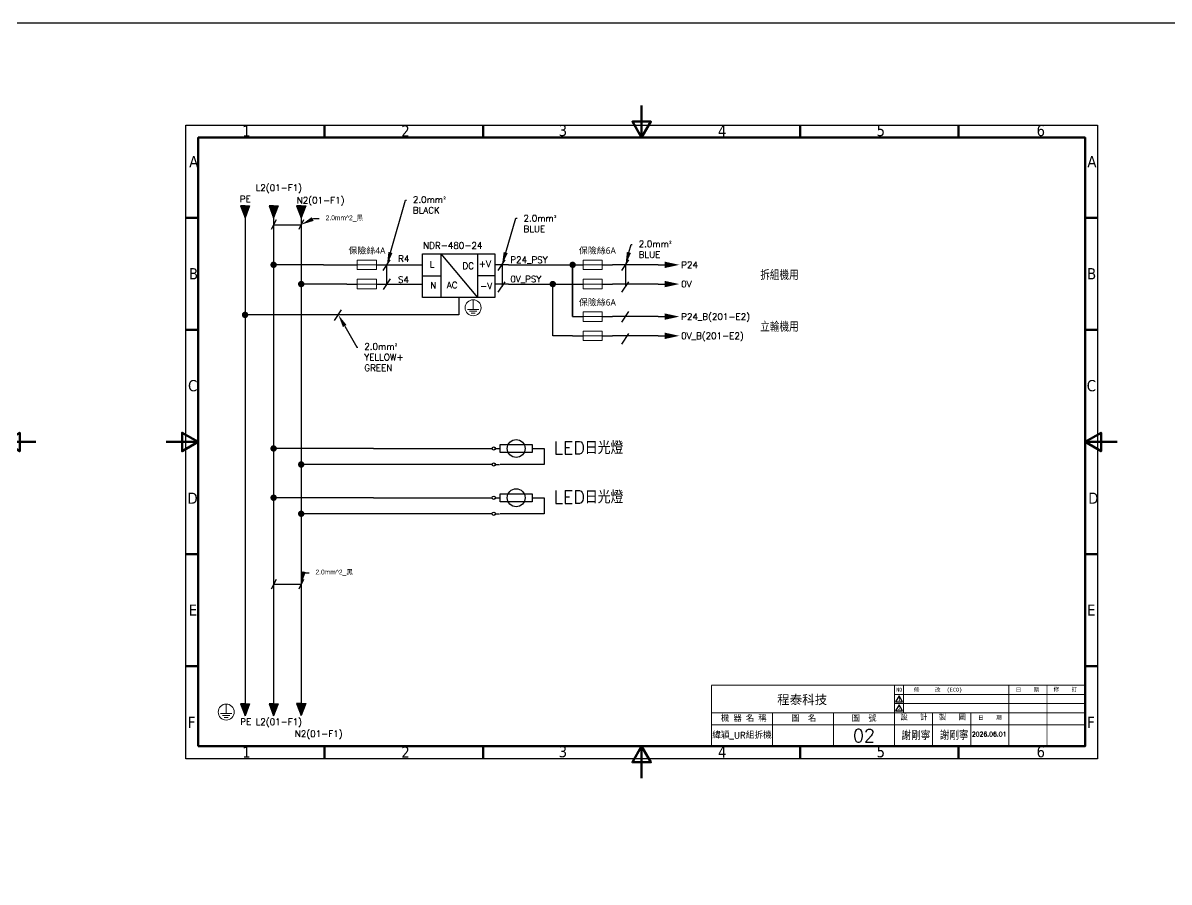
# Model space of a CAD drawing. Header units: millimetres. Extents: x -782 to 3702, y -797 to 1013.
# Drawn here: x 346.1 to 704.1, y 513.1 to 781.2 of the extents above; entities that cross this region are included whole.
import ezdxf
from ezdxf import colors
from ezdxf.entities.mleader import LeaderData, LeaderLine
from ezdxf.math import Vec2, Vec3

# ---------------------------------------------------------------- set-up
doc = ezdxf.new("R2010")
doc.units = ezdxf.units.MM
doc.linetypes.add('ACAD_ISO03W100', pattern=[30, 12, -18])
for name, color, linetype in [('5', 7, 'Continuous'), ('MAIN', 7, 'Continuous'), ('TEXT', 7, 'Continuous')]:
    doc.layers.add(name, color=color, linetype=linetype)
doc.layers.add('圖框 (ISO)', color=7, linetype='Continuous', lineweight=70)
doc.styles.add('RUBONM', font='COMPLEX.shx', dxfattribs={"bigfont": 'chineset.shx'})
doc.styles.get("Standard").update_dxf_attribs({"font": 'txt.shx', "height": 2, "bigfont": 'chineset.shx'})
doc.styles.add('STYLE1', font='', dxfattribs={"height": 30})
doc.styles.add('註記文字 (ISO)', font='tahoma.ttf')
doc.styles.get('STYLE1').set_extended_font_data('MingLiU')

# ---------------------------------------------------------------- blocks, each defined once
blk = doc.blocks.new('箭號')
at = {"layer": 'MAIN'}
blk.add_lwpolyline([(0, 0, 2, 0, 0), (0, -4.55, 0, 0, 0)], format="xyseb", dxfattribs=at)
blk = doc.blocks.new('A$C2AEF5928')
at = {"color": 0, "linetype": 'ByBlock', "lineweight": 13}
for points in [[(0, 5), (0, 2)], [(-1.75, 2), (1.75, 2)], [(-1.17, 1.42), (1.17, 1.42)], [(-0.58, 0.83), (0.58, 0.83)]]:
    blk.add_lwpolyline(points, dxfattribs=at)
blk.add_circle((0, 2.5), 2.5, dxfattribs=at)
blk = doc.blocks.new('A$C52DF4044')
at = {"color": 0, "linetype": 'ByBlock'}
for p, q in [((0, 0), (3.25, 0)), ((9.25, 0), (12.5, 0))]:
    blk.add_line(p, q, dxfattribs=at)
at = {"color": 0, "linetype": 'ByBlock', "lineweight": 13}
for p, q in [((3.25, 1.5), (3.25, -1.5)), ((9.25, 1.5), (3.25, 1.5)), ((9.25, 0), (3.25, 0)), ((9.25, -1.5), (9.25, 1.5)), ((3.25, -1.5), (9.25, -1.5))]:
    blk.add_line(p, q, dxfattribs=at)
blk = doc.blocks.new('A$C064F5B6B')
for p, q in [((0.97, -0.14), (2.3, -0.14)), ((12.47, -0.14), (16.22, -0.14)), ((16.22, -0.14), (16.22, -5.14)), ((0.97, -5.14), (2.3, -5.14)), ((16.22, -5.14), (2.47, -5.14))]:
    blk.add_line(p, q)
blk.add_lwpolyline([(2.47, 1.11), (12.47, 1.11), (12.47, -1.39), (2.47, -1.39)], close=True)
for centre, radius in [((0.47, -0.14), 0.5), ((7.47, -0.14), 2.8), ((0.47, -5.14), 0.5)]:
    blk.add_circle(centre, radius)
blk = doc.blocks.new('A$C0CEA0B25')
for p, q in [((6.1, 203.9), (290.9, 203.9)), ((6.1, 6.1), (6.1, 203.9)), ((290.9, 203.9), (290.9, 6.1)), ((290.9, 6.1), (6.1, 6.1))]:
    blk.add_line(p, q)
at = {"const_width": 0.286}
for points in [[(170.31, 29.05), (287, 29.05)], [(170.31, 29.05), (170.31, 10)], [(227.47, 29.05), (227.47, 10)], [(230.32, 29.05), (230.32, 20.48)], [(263.19, 29.05), (263.19, 10)], [(275.09, 29.05), (275.09, 10)], [(227.47, 26.19), (287, 26.19)], [(227.47, 23.34), (287, 23.34)], [(170.31, 20.48), (287, 20.48)], [(189.36, 20.48), (189.36, 10)], [(208.41, 20.48), (208.41, 10)], [(239.37, 20.48), (239.37, 10)], [(251.28, 20.48), (251.28, 10)], [(170.31, 16.67), (287, 16.67)], [(170.31, 10), (287, 10)]]:
    blk.add_lwpolyline(points, dxfattribs=at)
at = {"layer": '5'}
for points in [[(229.98, 23.91), (228.9, 25.79), (227.81, 23.91)], [(229.98, 21.05), (228.9, 22.93), (227.81, 21.05)]]:
    blk.add_lwpolyline(points, close=True, dxfattribs=at)
at = {"layer": '圖框 (ISO)'}
for p, q in [((49.5, 200), (49.5, 203.9)), ((99, 200), (99, 203.9)), ((198, 200), (198, 203.9)), ((247.5, 200), (247.5, 203.9)), ((10, 175), (6.1, 175)), ((287, 175), (290.9, 175)), ((10, 140), (6.1, 140)), ((287, 140), (290.9, 140)), ((10, 70), (6.1, 70)), ((287, 70), (290.9, 70)), ((10, 35), (6.1, 35)), ((287, 35), (290.9, 35)), ((49.5, 10), (49.5, 6.1)), ((49.5, 6.1), (49.5, 10)), ((99, 10), (99, 6.1)), ((198, 10), (198, 6.1)), ((247.5, 10), (247.5, 6.1))]:
    blk.add_line(p, q, dxfattribs=at)
at = {"layer": '圖框 (ISO)', "flags": 128}
for points in [[(148.5, 210), (148.5, 200), (145.61, 205), (151.39, 205), (148.5, 200)], [(10, 10), (10, 200), (287, 200), (287, 10), (10, 10)], [(0, 105), (10, 105), (5, 107.89), (5, 102.11), (10, 105)], [(297, 105), (287, 105), (292, 107.89), (292, 102.11), (287, 105)], [(148.5, 0), (148.5, 10), (145.61, 5), (151.39, 5), (148.5, 10)]]:
    blk.add_lwpolyline(points, dxfattribs=at)
at = {"layer": '5'}
for s, height, style, p in [('NO', 1.238, 'STYLE1', (227.98, 27.05)), ('1', 1.14, 'STYLE1', (228.5, 24.17)), ('修     改  (ECO)', 1.2383, 'STYLE1', (233.51, 27.05)), ('日    期', 1.238, 'STYLE1', (265.33, 27.05)), ('修    訂', 1.238, 'STYLE1', (277.17, 27.21)), ('2', 1.14, 'STYLE1', (228.5, 21.31)), ('機 器 名 稱', 1.905, 'RUBONM', (173.3, 17.71)), ('圖  名', 1.905, 'RUBONM', (195.24, 17.71)), ('圖  號', 1.905, 'RUBONM', (214.09, 17.71)), ('設   計', 1.705, 'RUBONM', (229.32, 18.12)), ('製   圖', 1.705, 'RUBONM', (241.32, 18.12)), ('日    期', 1.238, 'STYLE1', (253.59, 18.36))]:
    blk.add_text(s, height=height, dxfattribs=dict(at, style=style)).set_placement(p)
at = {"layer": 'TEXT', "style": 'STYLE1'}
blk.add_text('程泰科技', height=2.858, dxfattribs=at).set_placement((190.84, 23.14))
at = {"layer": '圖框 (ISO)', "char_height": 3.5, "attachment_point": 7, "style": '註記文字 (ISO)'}
for s, insert in [('1', (23.78, 200.33)), ('2', (73.44, 200.33)), ('3', (122.6, 200.4)), ('4', (172.33, 200.33)), ('5', (221.88, 200.4)), ('6', (271.85, 200.4)), ('A', (7.21, 190.75)), ('A', (287.71, 190.75)), ('B', (7.11, 155.75)), ('B', (287.62, 155.75)), ('C', (6.83, 120.75)), ('C', (287.5, 120.75)), ('D', (6.67, 85.69)), ('D', (287.97, 85.69)), ('E', (7.04, 50.75)), ('E', (287.62, 50.75)), ('F', (6.77, 15.75)), ('F', (287.64, 15.75)), ('1', (23.78, 6.43)), ('2', (73.44, 6.43)), ('3', (122.6, 6.5)), ('4', (172.33, 6.43)), ('5', (221.88, 6.5)), ('6', (271.85, 6.5))]:
    blk.add_mtext(s, dxfattribs=dict(at, insert=insert))
blk = doc.blocks.new('圖框1')
blk.add_blockref('A$C0CEA0B25', (0, 0))
at = {"color": 7, "ltscale": 2, "insert": (179.84, 13.33), "char_height": 2, "attachment_point": 5}
blk.add_mtext_dynamic_manual_height_columns('緯穎_UR組拆機', width=19.0512, gutter_width=10, heights=[0], dxfattribs=at)
at = {"ltscale": 2, "attachment_point": 1}
for s, insert, char_height in [('謝剛寧', (229.64, 14.49), 2.5), ('謝剛寧', (241.61, 14.58), 2.5), ('2026.06.01', (251.63, 14.49), 1.4)]:
    blk.add_mtext(s, dxfattribs=dict(at, insert=insert, char_height=char_height))

msp = doc.modelspace()

# ---------------------------------------------------------------- hatches: boundary and pattern name
h = msp.add_hatch(color=256)
h.paths.add_polyline_path([(414.05, 724.16), (415.47, 720.44), (415.47, 724.16)])
h.paths.add_polyline_path([(416.89, 724.16), (415.47, 720.44), (415.47, 724.16)])
h = msp.add_hatch(color=256)
h.paths.add_polyline_path([(422.97, 724.16), (424.39, 720.44), (424.39, 724.16)])
h.paths.add_polyline_path([(425.81, 724.16), (424.39, 720.44), (424.39, 724.16)])
h = msp.add_hatch(color=256)
h.paths.add_polyline_path([(431.59, 724.16), (433.01, 720.44), (433.01, 724.16)])
h.paths.add_polyline_path([(434.43, 724.16), (433.01, 720.44), (433.01, 724.16)])
h = msp.add_hatch(color=256)
h.paths.add_polyline_path([(414.05, 568.7), (415.47, 564.98), (415.47, 568.7)])
h.paths.add_polyline_path([(416.89, 568.7), (415.47, 564.98), (415.47, 568.7)])
h = msp.add_hatch(color=256)
h.paths.add_polyline_path([(422.97, 568.7), (424.39, 564.98), (424.39, 568.7)])
h.paths.add_polyline_path([(425.81, 568.7), (424.39, 564.98), (424.39, 568.7)])
h = msp.add_hatch(color=256)
h.paths.add_polyline_path([(431.59, 568.78), (433.01, 565.06), (433.01, 568.78)])
h.paths.add_polyline_path([(434.43, 568.78), (433.01, 565.06), (433.01, 568.78)])

# ---------------------------------------------------------------- linework, layer by layer
for p, q in [((415.47, 720.44), (415.47, 648.33)), ((425.15, 719.77), (423.63, 716.73)), ((424.39, 720.44), (424.39, 648.33)), ((424.39, 720.44), (424.39, 648.33)), ((433.77, 719.77), (432.25, 716.73)), ((433.01, 720.44), (433.01, 648.4)), ((433.01, 720.44), (433.01, 648.4)), ((424.39, 718.25), (433.01, 718.25)), ((439.99, 705.72), (424.89, 705.72)), ((439.99, 705.72), (447.28, 705.72)), ((458.61, 703.95), (460.79, 707.27)), ((459.78, 699.72), (459.78, 705.72)), ((464.58, 705.72), (468.18, 705.72)), ((468.18, 705.72), (470.92, 705.72)), ((494.56, 703.95), (496.74, 707.27)), ((495.72, 705.72), (495.72, 698.92)), ((497.78, 705.72), (517.78, 705.72)), ((536.46, 705.72), (530.28, 705.72)), ((533.14, 703.95), (535.32, 707.27)), ((534.3, 705.72), (534.3, 698.92)), ((544.53, 705.72), (546.53, 705.72)), ((439.99, 699.72), (433.01, 699.72)), ((447.28, 699.72), (439.99, 699.72)), ((458.69, 698.03), (460.86, 701.35)), ((468.18, 699.72), (470.92, 699.72)), ((497.78, 699.72), (493.47, 699.72)), ((494.56, 697.14), (496.74, 700.46)), ((497.78, 699.72), (517.78, 699.72)), ((536.46, 699.72), (530.28, 699.72)), ((533.14, 697.14), (535.32, 700.46)), ((544.53, 699.72), (546.53, 699.72)), ((544.53, 699.72), (544.53, 699.72)), ((482.19, 695.52), (482.19, 694.12)), ((443.45, 688.33), (445.62, 691.65)), ((482.19, 694.12), (482.19, 690.1)), ((533.14, 687.79), (535.32, 691.11)), ((482.19, 690.1), (415.47, 690.1)), ((536.46, 689.56), (530.28, 689.56)), ((544.53, 689.56), (546.53, 689.56)), ((533.14, 680.98), (535.32, 684.3)), ((536.46, 683.56), (530.28, 683.56)), ((544.53, 683.56), (546.53, 683.56)), ((544.53, 683.56), (544.53, 683.56)), ((415.47, 648.33), (415.47, 568.7)), ((455.54, 648.4), (424.39, 648.4)), ((424.39, 648.33), (424.39, 568.7)), ((433.01, 648.4), (433.01, 568.78)), ((433.01, 648.4), (433.01, 568.78)), ((455.54, 648.4), (492.64, 648.4)), ((455.54, 643.4), (433.01, 643.4)), ((492.64, 643.4), (455.54, 643.4)), ((455.54, 633.02), (424.39, 633.02)), ((424.39, 631.31), (424.39, 568.7)), ((455.54, 633.02), (492.64, 633.02)), ((455.54, 628.02), (433.01, 628.02)), ((492.64, 628.02), (455.54, 628.02)), ((425.15, 607.52), (423.63, 604.48)), ((424.39, 606), (433.01, 606)), ((433.77, 607.52), (432.25, 604.48))]:
    msp.add_line(p, q)
at = {"color": 7, "ltscale": 2}
for p, q in [((459.78, 705.72), (464.58, 705.72)), ((517.78, 689.56), (517.78, 705.72)), ((517.78, 705.72), (517.78, 689.56)), ((459.78, 699.72), (468.18, 699.72)), ((511.58, 683.56), (511.58, 699.72)), ((517.78, 683.56), (511.58, 683.56))]:
    msp.add_line(p, q, dxfattribs=at)
at = {"linetype": 'ACAD_ISO03W100'}
for p, q in [((497.51, 705.72), (493.47, 705.72)), ((497.78, 705.72), (497.51, 705.72))]:
    msp.add_line(p, q, dxfattribs=at)
at = {"color": 0, "linetype": 'ByBlock'}
for p, q in [((544.53, 705.72), (536.46, 705.72)), ((544.53, 699.72), (536.46, 699.72)), ((544.53, 689.56), (536.46, 689.56)), ((544.53, 683.56), (536.46, 683.56))]:
    msp.add_line(p, q, dxfattribs=at)
at = {"ltscale": 2}
msp.add_lwpolyline([(32.39, 781.23), (3435.22, 781.23), (3435.22, 9.94), (32.39, 9.94)], close=True, dxfattribs=at)
for points in [[(414.05, 724.16), (414.05, 724.16), (415.47, 720.44), (415.47, 724.16), (414.05, 724.16)], [(416.89, 724.16), (416.89, 724.16), (415.47, 720.44), (415.47, 724.16), (416.89, 724.16)], [(422.97, 724.16), (422.97, 724.16), (424.39, 720.44), (424.39, 724.16), (422.97, 724.16)], [(425.81, 724.16), (425.81, 724.16), (424.39, 720.44), (424.39, 724.16), (425.81, 724.16)], [(431.59, 724.16), (431.59, 724.16), (433.01, 720.44), (433.01, 724.16), (431.59, 724.16)], [(434.43, 724.16), (434.43, 724.16), (433.01, 720.44), (433.01, 724.16), (434.43, 724.16)], [(414.05, 568.7), (414.05, 568.7), (415.47, 564.98), (415.47, 568.7), (414.05, 568.7)], [(416.89, 568.7), (416.89, 568.7), (415.47, 564.98), (415.47, 568.7), (416.89, 568.7)], [(422.97, 568.7), (422.97, 568.7), (424.39, 564.98), (424.39, 568.7), (422.97, 568.7)], [(425.81, 568.7), (425.81, 568.7), (424.39, 564.98), (424.39, 568.7), (425.81, 568.7)], [(431.59, 568.78), (431.59, 568.78), (433.01, 565.06), (433.01, 568.78), (431.59, 568.78)], [(434.43, 568.78), (434.43, 568.78), (433.01, 565.06), (433.01, 568.78), (434.43, 568.78)]]:
    msp.add_lwpolyline(points)
at = {"const_width": 1}
for points in [[(424.39, 706.23, -1), (424.39, 705.23, -1)], [(517.78, 706.22, -1), (517.78, 705.22, -1)], [(433.01, 700.22, -1), (433.01, 699.22, -1)], [(511.58, 700.22, -1), (511.58, 699.22, -1)], [(415.47, 690.6, -1), (415.47, 689.6, -1)], [(424.39, 648.9, -1), (424.39, 647.9, -1)], [(433.01, 643.9, -1), (433.01, 642.9, -1)], [(424.39, 633.52, -1), (424.39, 632.52, -1)], [(433.01, 628.52, -1), (433.01, 627.52, -1)]]:
    msp.add_lwpolyline(points, format="xyb", close=True, dxfattribs=at)
at = {"layer": 'MAIN'}
for p, q in [((476.6, 709.12), (476.6, 695.52)), ((476.63, 709.12), (488.09, 695.52)), ((476.63, 709.12), (476.63, 709.12)), ((488.09, 709.12), (488.09, 695.52)), ((470.92, 702.32), (476.6, 702.32)), ((493.47, 702.32), (488.09, 702.32))]:
    msp.add_line(p, q, dxfattribs=at)
for points in [[(470.92, 702.32), (470.92, 709.12), (493.47, 709.12), (493.47, 702.32)], [(493.47, 702.32), (493.47, 695.52), (470.92, 695.52), (470.92, 702.32)]]:
    msp.add_lwpolyline(points, dxfattribs=at)

# ---------------------------------------------------------------- block references
at = {"color": 7, "ltscale": 2}
for p in [(53.12, 545.44), (390.83, 545.44)]:
    msp.add_blockref('圖框1', p, dxfattribs=at)
for name, p in [('A$C52DF4044', (447.28, 705.72)), ('A$C52DF4044', (517.78, 705.72)), ('A$C52DF4044', (447.28, 699.72)), ('A$C52DF4044', (517.78, 699.72)), ('A$C2AEF5928', (486.71, 689.83)), ('A$C52DF4044', (517.78, 689.56)), ('A$C52DF4044', (517.78, 683.56)), ('A$C064F5B6B', (492.67, 648.54)), ('A$C064F5B6B', (492.67, 633.16)), ('A$C2AEF5928', (409.58, 563.63))]:
    msp.add_blockref(name, p)
at = {"layer": 'MAIN', "rotation": 90}
for p in [(546.53, 705.72), (546.53, 699.72), (546.53, 689.56), (546.53, 683.56)]:
    msp.add_blockref('箭號', p, dxfattribs=at)

# ---------------------------------------------------------------- texts
for s, p in [('L2(01-F1)', (418.77, 728.77)), ('PE', (413.86, 725.25)), ('N2(01-F1)', (431.61, 724.89)), ('R4', (463.3, 706.65)), ('S4', (463.23, 700.11)), ('PE', (413.97, 562.13)), ('L2(01-F1)', (418.77, 562.07)), ('N2(01-F1)', (431.02, 558.34))]:
    msp.add_text(s, height=2).set_placement(p)
at = {"color": 7, "ltscale": 2}
for s, insert, char_height, width, attachment_point in [('{\\fMicrosoft JhengHei|b0|i0|c136|p34;保險絲4A}', (447.75, 711.18), 2, 11.5142, 1), ('{\\fMicrosoft JhengHei|b0|i0|c136|p34;保險絲6A}', (519.72, 711.18), 2, 16.434, 1), ('拆組機用', (576.38, 704.02), 3, 12.2021, 1), ('{\\fMicrosoft JhengHei|b0|i0|c136|p34;保險絲6A}', (519.72, 695.02), 2, 16.434, 1), ('立輸機用', (576.38, 687.86), 3, 12.2021, 1), ('02', (608.77, 558.77), 4, 19.0512, 5)]:
    msp.add_mtext(s, dxfattribs=dict(at, insert=insert, char_height=char_height, width=width, attachment_point=attachment_point))
at = {"layer": 'MAIN'}
for s, height, p in [('NDR-480-24', 2, (471.09, 710.75)), ('L', 2, (473.2, 704.87)), ('DC', 2, (483.36, 704.42)), ('+V', 2, (488.5, 705.04)), ('P24_PSY', 2, (498.31, 706.29)), ('P24', 2, (551.68, 704.71)), ('0V_PSY', 2, (498.31, 700.29)), ('N', 2, (473.33, 698.33)), ('AC', 2, (478.49, 698.4)), ('-V', 2, (488.9, 698.09)), ('0V', 2, (551.68, 698.71)), ('P24_B(201-E2)', 2, (551.68, 688.55)), ('0V_B(201-E2)', 2, (551.68, 682.55)), ('LED日光燈', 4, (511.84, 646.62)), ('LED日光燈', 4, (511.84, 631.24))]:
    msp.add_text(s, height=height, dxfattribs=at).set_placement(p)

# ---------------------------------------------------------------- leaders
ml = msp.add_multileader_mtext('Standard')
ml.set_content('2.0mm{\\fISOCPEUR|b0|i0|c0|p34;²} \\PBLACK', color=256)
ml.set_leader_properties()
ml.build(insert=Vec2(0, 0))
ml.multileader.update_dxf_attribs({"text_right_attachment_type": 6, "dogleg_length": 0.36})
ctx = ml.context
ctx.base_point, ctx.char_height, ctx.plane_origin = Vec3(465.89, 725.89), 2, Vec3(459.78, 705.38)
ctx.right_attachment = 6
notes = []
notes.append((ctx, [(0, (1, 1, 0), (465.53, 725.89), (1, 0), 0.36, [(0, [(459.78, 705.72)], 0, [])])]))
ctx.mtext.insert, ctx.mtext.flow_direction = Vec3(467.89, 727.09), 5
ml = msp.add_multileader_mtext('Standard')
ml.set_content('{\\fPMingLiU|b0|i0|c136|p18;2.0mm^ 2_黑}', color=256)
ml.set_leader_properties()
ml.build(insert=Vec2(0, 0))
ctx = ml.context
ctx.base_point, ctx.char_height, ctx.plane_origin = Vec3(438.66, 720.19), 1.5, Vec3(433.01, 718.25)
notes.append((ctx, [(0, (1, 1, 0), (436.9, 720.19), (1, 0), 1.76, [(0, [(433.01, 718.25)], 0, [])])]))
ctx.mtext.insert, ctx.mtext.flow_direction = Vec3(440.66, 721.16), 5
ml = msp.add_multileader_mtext('Standard')
ml.set_content('2.0mm{\\fISOCPEUR|b0|i0|c0|p34;²} \\PBLUE', color=256)
ml.set_leader_properties()
ml.build(insert=Vec2(0, 0))
ml.multileader.update_dxf_attribs({"text_right_attachment_type": 6, "dogleg_length": 0.36})
ctx = ml.context
ctx.base_point, ctx.char_height, ctx.plane_origin = Vec3(500.44, 720.27), 2, Vec3(495.72, 705.38)
ctx.right_attachment = 6
notes.append((ctx, [(0, (1, 1, 0), (500.08, 720.27), (1, 0), 0.36, [(0, [(495.72, 705.72)], 0, [])])]))
ctx.mtext.insert, ctx.mtext.flow_direction = Vec3(502.44, 721.27), 5
ml = msp.add_multileader_mtext('Standard')
ml.set_content('2.0mm{\\fISOCPEUR|b0|i0|c0|p34;²} \\PBLUE', color=256)
ml.set_leader_properties()
ml.build(insert=Vec2(0, 0))
ml.multileader.update_dxf_attribs({"text_right_attachment_type": 6, "dogleg_length": 0.36})
ctx = ml.context
ctx.base_point, ctx.char_height, ctx.plane_origin = Vec3(536.39, 712.06), 2, Vec3(534.3, 705.38)
ctx.right_attachment = 6
notes.append((ctx, [(0, (1, 1, 0), (536.03, 712.06), (1, 0), 0.36, [(0, [(534.3, 705.72)], 0, [])])]))
ctx.mtext.insert, ctx.mtext.flow_direction = Vec3(538.39, 713.26), 5
ml = msp.add_multileader_mtext('Standard')
ml.set_content('2.0mm{\\fISOCPEUR|b0|i0|c0|p34;²}\\PYELLOW+\\PGREEN ', color=256)
ml.set_leader_properties()
ml.build(insert=Vec2(0, 0))
ml.multileader.update_dxf_attribs({"text_right_attachment_type": 6, "dogleg_length": 0.36})
ctx = ml.context
ctx.base_point, ctx.char_height, ctx.plane_origin = Vec3(450.72, 680.03), 2, Vec3(444.61, 689.76)
ctx.right_attachment = 6
notes.append((ctx, [(0, (1, 1, 0), (450.36, 680.03), (1, 0), 0.36, [(0, [(444.61, 690.1)], 0, [])])]))
ctx.mtext.insert, ctx.mtext.flow_direction = Vec3(452.72, 681.23), 5
ml = msp.add_multileader_mtext('Standard')
ml.set_content('{\\fPMingLiU|b0|i0|c136|p18;2.0mm^ 2_黑}', color=256)
ml.set_leader_properties()
ml.build(insert=Vec2(0, 0))
ctx = ml.context
ctx.base_point, ctx.char_height, ctx.plane_origin = Vec3(435.47, 609.59), 1.5, Vec3(433.01, 606)
notes.append((ctx, [(0, (1, 1, 0), (433.72, 609.59), (1, 0), 1.76, [(0, [(433.01, 606)], 0, [])])]))
ctx.mtext.insert, ctx.mtext.flow_direction = Vec3(437.47, 610.57), 5
for ctx, leaders in notes:
    for number, flags, end, landing, length, lines in leaders:
        leader = LeaderData()
        leader.index, (leader.has_last_leader_line, leader.has_dogleg_vector, leader.attachment_direction) = number, flags
        leader.last_leader_point, leader.dogleg_vector, leader.dogleg_length = Vec3(end), Vec3(landing), length
        for number, points, colour, breaks in lines:
            line = LeaderLine()
            line.index, line.vertices, line.color, line.breaks = number, Vec3.list(points), colors.encode_raw_color(colour), breaks
            leader.lines.append(line)
        ctx.leaders.append(leader)

doc.saveas('drawing.dxf')
